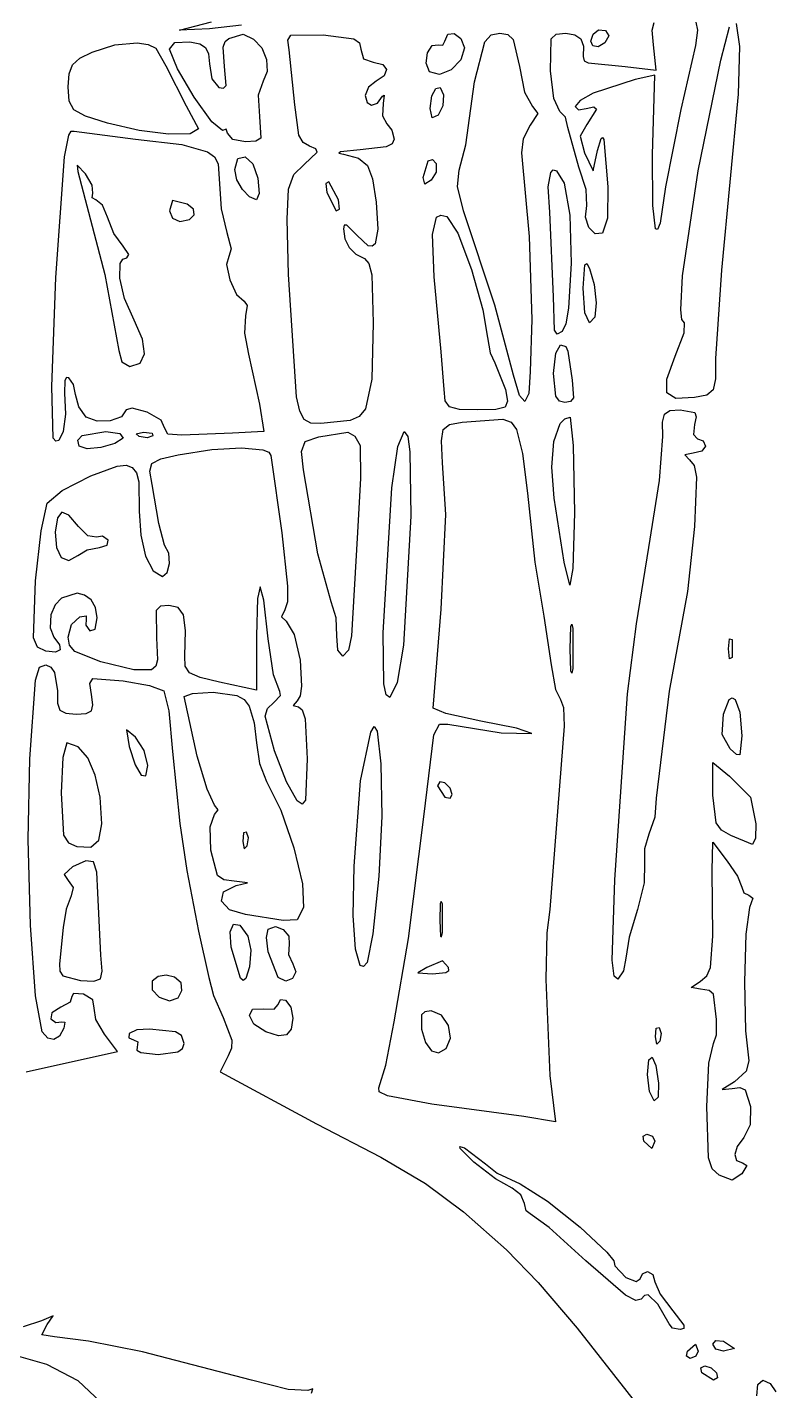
# Model space of a CAD drawing. Extents: x 0 to 282, y 0 to 282.
# Drawn here: x 190.3 to 226.7, y 161.1 to 227.5 of the extents above; entities that cross this region are included whole.
import ezdxf

# ---------------------------------------------------------------- set-up
doc = ezdxf.new("R2010")
doc.units = 0

msp = doc.modelspace()

# ---------------------------------------------------------------- linework, layer by layer
at = {"layer": 'Layer 1'}
for p, q in [((197.686848, 227.33866), (199.247892, 227.753174)), ((199.142059, 227.400396), (197.686848, 227.33866)), ((200.707507, 227.585604), (199.142059, 227.400396)), ((210.751147, 227.147943), (211.070301, 227.171094)), ((211.070301, 227.171094), (211.396069, 226.929662)), ((212.867253, 227.107153), (213.28838, 227.188733)), ((213.28838, 227.188733), (213.680294, 227.12865)), ((216.040556, 227.145193), (216.498616, 227.18874)), ((216.498616, 227.18874), (216.948408, 227.121492)), ((217.839191, 227.153456), (218.099364, 227.360713)), ((218.099364, 227.360713), (218.438914, 227.329845)), ((218.438914, 227.329845), (218.593254, 227.069671)), ((220.70936, 227.343627), (220.806925, 227.722312)), ((220.767237, 226.624292), (220.70936, 227.343627)), ((222.912016, 227.343627), (222.813345, 226.589012)), ((222.835397, 227.731132), (222.912016, 227.343627)), ((224.048063, 225.883447), (224.47305, 227.499611)), ((224.802126, 227.673796), (224.965837, 226.538291)), ((193.426957, 226.271505), (194.533798, 226.619873)), ((194.533798, 226.619873), (195.614177, 226.730116)), ((195.614177, 226.730116), (196.152163, 226.643024)), ((196.152163, 226.643024), (196.531399, 226.456713)), ((197.20171, 226.412626), (197.457474, 226.734536)), ((197.457474, 226.734536), (198.189488, 226.765404)), ((198.189488, 226.765404), (198.665738, 226.679415)), ((198.665738, 226.679415), (198.95678, 226.500822)), ((198.95678, 226.500822), (199.102301, 226.189937)), ((199.803447, 226.518464), (199.902666, 226.796276)), ((199.882822, 225.565964), (199.803447, 226.518464)), ((199.902666, 226.796276), (200.094489, 226.941794)), ((200.094489, 226.941794), (200.786816, 227.149051)), ((200.786816, 227.149051), (201.293939, 226.906517)), ((201.293939, 226.906517), (201.293936, 226.906511)), ((201.293936, 226.906511), (201.693016, 226.477666)), ((202.954191, 226.850299), (203.110736, 227.091732)), ((203.022541, 226.377357), (202.954191, 226.850299)), ((203.110736, 227.091732), (204.680601, 227.118191)), ((204.680601, 227.118191), (206.179909, 226.924163)), ((206.179909, 226.924163), (206.456619, 226.721315)), ((206.456619, 226.721315), (206.515051, 226.412635)), ((209.760612, 226.236231), (209.985508, 226.598931)), ((209.985508, 226.598931), (210.28978, 226.624288)), ((210.28978, 226.624288), (210.514675, 226.606649)), ((210.514675, 226.606649), (210.60728, 226.800677)), ((210.60728, 226.800677), (210.751147, 227.147943)), ((211.396069, 226.929662), (211.559781, 226.483177)), ((212.05366, 224.825123), (212.565188, 226.774219)), ((212.565188, 226.774219), (212.867253, 227.107153)), ((213.680294, 227.12865), (213.93661, 226.893281)), ((213.93661, 226.893281), (214.240881, 225.565953)), ((215.757782, 225.35429), (215.79747, 226.919744)), ((215.79747, 226.919744), (216.040556, 227.145193)), ((216.948408, 227.121492), (217.23945, 226.915337)), ((217.23945, 226.915337), (217.371742, 226.563661)), ((217.371742, 226.563661), (217.345283, 226.05985)), ((217.714065, 226.799576), (217.839191, 227.153456)), ((217.817142, 226.571372), (217.714065, 226.799576)), ((218.072355, 226.528377), (217.817142, 226.571372)), ((218.403636, 226.730122), (218.072355, 226.528377)), ((218.593254, 227.069671), (218.403636, 226.730122)), ((218.403636, 226.730122), (218.403636, 226.730122)), ((220.908348, 225.389572), (220.767237, 226.624292)), ((222.813346, 226.589007), (222.10779, 223.484557)), ((222.813345, 226.589012), (222.813346, 226.589007)), ((224.965837, 226.538291), (224.89473, 224.225387)), ((192.474454, 225.649739), (192.828335, 225.972197)), ((192.828335, 225.972197), (193.426957, 226.271505)), ((196.531399, 226.456713), (197.025287, 225.601226)), ((197.579293, 225.462885), (197.20171, 226.412626)), ((199.102301, 226.189937), (199.141989, 225.707074)), ((201.693016, 226.477666), (201.920116, 225.909915)), ((201.920116, 225.909915), (201.94878, 225.328935)), ((203.304763, 223.696247), (203.022541, 226.377357)), ((206.515051, 226.412635), (206.515046, 226.412622)), ((206.515046, 226.412622), (206.642928, 225.949601)), ((206.642928, 225.949601), (207.114769, 225.777622)), ((209.694466, 225.741239), (209.760612, 226.236231)), ((211.39441, 225.889518), (210.924774, 225.411613)), ((211.559776, 226.483178), (211.39441, 225.889518)), ((211.559781, 226.483177), (211.559776, 226.483178)), ((217.345283, 226.05985), (217.40261, 225.848183)), ((217.40261, 225.848183), (217.592228, 225.74235)), ((222.954453, 220.485947), (224.048063, 225.883447)), ((192.262787, 224.578175), (192.305781, 225.21483)), ((192.305781, 225.21483), (192.474454, 225.649739)), ((197.025286, 225.601233), (198.013064, 223.660953)), ((197.025287, 225.601226), (197.025286, 225.601233)), ((198.396746, 224.079886), (197.579293, 225.462885)), ((199.141989, 225.707074), (199.265461, 224.966242)), ((199.953377, 224.644329), (199.882822, 225.565964)), ((201.94878, 225.328935), (201.752547, 224.860401)), ((207.114769, 225.777622), (207.583302, 225.673994)), ((207.583302, 225.673994), (207.767408, 225.424845)), ((207.767408, 225.424845), (207.660472, 225.122778)), ((209.866446, 225.319008), (209.694466, 225.741239)), ((210.349306, 225.178448), (209.866446, 225.319008)), ((210.924774, 225.411613), (210.349306, 225.178448)), ((214.240881, 225.565953), (214.240886, 225.565955)), ((214.240886, 225.565955), (214.49224, 224.318003)), ((215.920942, 224.009321), (215.757782, 225.35429)), ((217.592228, 225.74235), (219.391398, 225.565961)), ((219.391398, 225.565961), (220.908348, 225.389572)), ((192.302473, 223.885848), (192.262787, 224.578175)), ((199.265461, 224.966242), (199.6006, 224.542904)), ((199.6006, 224.542904), (199.833213, 224.50928)), ((199.833213, 224.50928), (199.953377, 224.644329)), ((201.752547, 224.860401), (201.518831, 224.168075)), ((206.885463, 224.560538), (206.726713, 224.154843)), ((207.25588, 224.860399), (206.885463, 224.560538)), ((207.660472, 225.122778), (207.25588, 224.860399)), ((210.166213, 224.503211), (210.37788, 224.546757)), ((210.37788, 224.546757), (210.53663, 224.19012)), ((211.630326, 221.755953), (212.05366, 224.825123)), ((219.885288, 224.93095), (217.839175, 224.265082)), ((220.837789, 225.142617), (219.885288, 224.93095)), ((220.731956, 221.262057), (220.837789, 225.142617)), ((192.527368, 223.458105), (192.302473, 223.885848)), ((199.260501, 222.875479), (198.396746, 224.079886)), ((201.518831, 224.168075), (201.576158, 223.131791)), ((206.726713, 224.154843), (206.819317, 223.811987)), ((207.322025, 223.787734), (207.57338, 224.119566)), ((207.57338, 224.119566), (207.657164, 224.181302)), ((207.657164, 224.181302), (207.608657, 223.766788)), ((209.90163, 223.519842), (209.981005, 224.13555)), ((209.981005, 224.13555), (210.166213, 224.503211)), ((210.53663, 224.19012), (210.518991, 223.656543)), ((214.49224, 224.318003), (214.875886, 223.625675)), ((216.216393, 223.37873), (215.920942, 224.009321)), ((217.196456, 223.913957), (216.957228, 223.62567)), ((217.839175, 224.265082), (217.196456, 223.913957)), ((224.894736, 224.225397), (224.083347, 215.652887)), ((224.89473, 224.225387), (224.894736, 224.225397)), ((193.096222, 223.149424), (192.527368, 223.458105)), ((198.013064, 223.660953), (198.612787, 222.532063)), ((203.498792, 222.227812), (203.304763, 223.696247)), ((206.819317, 223.811987), (207.044213, 223.687413)), ((207.044213, 223.687413), (207.322025, 223.787734)), ((207.608657, 223.766788), (207.577789, 223.167065)), ((209.989824, 223.07005), (209.90163, 223.519842)), ((210.289686, 223.202342), (209.989824, 223.07005)), ((210.518991, 223.656543), (210.289685, 223.202342)), ((210.289685, 223.202342), (210.289686, 223.202342)), ((215.140469, 223.286126), (214.770053, 222.708452)), ((214.875886, 223.625675), (215.140469, 223.286126)), ((216.489797, 223.096507), (216.216393, 223.37873)), ((216.957228, 223.62567), (217.115978, 223.46692)), ((217.115978, 223.46692), (217.486395, 223.519837)), ((217.486395, 223.519837), (217.863977, 223.61189)), ((217.993513, 223.488969), (217.521672, 222.743725)), ((217.863977, 223.61189), (217.993513, 223.488969)), ((222.10779, 223.484557), (221.366956, 219.709837)), ((194.167787, 222.814285), (193.096222, 223.149424)), ((195.710637, 222.452688), (194.167787, 222.814285)), ((198.612787, 222.532063), (198.201028, 222.298348)), ((199.77699, 222.461516), (199.260501, 222.875479)), ((199.953379, 222.523253), (199.77699, 222.461516)), ((200.023935, 222.320405), (199.953379, 222.523253)), ((201.576158, 223.131791), (201.637894, 222.077868)), ((207.577789, 223.167065), (207.785046, 222.77901)), ((207.785046, 222.77901), (208.027581, 222.474739)), ((214.770053, 222.708452), (214.426094, 222.051402)), ((216.604449, 222.602618), (216.489797, 223.096507)), ((217.133616, 220.662338), (216.604449, 222.602618)), ((217.521672, 222.743725), (217.204172, 222.174871)), ((192.077063, 221.178283), (192.287628, 222.230554)), ((192.287628, 222.230554), (192.408206, 222.416659)), ((192.408206, 222.416659), (192.544494, 222.426239)), ((192.544494, 222.426239), (195.543104, 222.038183)), ((195.543104, 222.038183), (195.543126, 222.038174)), ((195.543126, 222.038174), (197.789879, 221.775795)), ((197.144348, 222.276299), (195.710637, 222.452688)), ((198.201028, 222.298348), (197.144348, 222.276299)), ((200.279699, 222.016134), (200.023935, 222.320405)), ((200.90588, 221.897071), (200.279699, 222.016134)), ((201.397564, 221.926285), (200.90588, 221.897071)), ((201.637894, 222.077868), (201.397564, 221.926285)), ((203.701639, 221.865664), (203.498792, 222.227812)), ((204.010319, 221.685417), (203.701639, 221.865664)), ((208.027581, 222.474739), (208.137824, 222.038176)), ((208.137824, 222.038176), (208.047425, 221.811626)), ((214.426094, 222.051402), (214.346719, 221.367892)), ((217.204172, 222.174871), (217.415839, 221.367895)), ((218.05084, 221.473728), (218.227229, 222.056364)), ((218.227229, 222.056364), (218.293926, 222.115551)), ((218.293926, 222.115551), (218.350702, 222.007306)), ((218.350702, 222.007306), (218.544729, 219.709838)), ((197.789879, 221.775795), (199.044446, 221.420813)), ((199.044446, 221.420813), (199.382341, 221.16312)), ((203.763374, 220.803472), (204.389555, 221.403194)), ((204.319, 221.557535), (204.010319, 221.685417)), ((204.389555, 221.403194), (204.319, 221.557535)), ((205.518444, 221.416404), (205.447888, 221.355219)), ((205.447888, 221.355219), (205.668375, 221.297342)), ((206.479764, 221.509009), (205.518444, 221.416404)), ((205.668375, 221.297342), (206.407554, 221.107172)), ((207.758588, 221.65453), (206.479764, 221.509009)), ((208.047425, 221.811626), (207.758588, 221.65453)), ((211.312826, 220.521233), (211.630326, 221.755953)), ((214.346719, 221.367892), (214.712726, 217.284487)), ((217.415839, 221.367895), (217.839173, 220.48595)), ((217.839173, 220.48595), (218.05084, 221.473728)), ((220.746838, 218.801983), (220.731956, 221.262057)), ((191.662549, 215.300119), (192.077063, 221.178283)), ((193.111051, 220.345161), (192.705356, 220.768495)), ((192.705356, 220.768495), (192.722995, 220.450994)), ((199.382341, 221.16312), (199.571407, 220.827706)), ((199.571407, 220.827706), (199.635346, 219.850954)), ((200.37664, 220.556508), (200.528224, 221.095595)), ((200.482473, 220.057105), (200.37664, 220.556508)), ((200.528224, 221.095595), (200.874939, 221.165048)), ((200.874939, 221.165048), (201.254727, 220.824398)), ((201.254727, 220.824398), (201.50553, 220.133174)), ((203.250193, 220.317848), (203.763374, 220.803472)), ((206.407554, 221.107172), (206.845769, 220.754946)), ((206.845769, 220.754946), (207.092163, 220.091835)), ((209.54886, 220.168446), (209.795805, 220.979835)), ((209.795805, 220.979835), (210.016291, 221.041571)), ((210.016291, 221.041571), (210.183861, 220.838724)), ((210.183861, 220.838724), (210.179451, 220.4198)), ((211.233451, 219.718661), (211.312826, 220.521233)), ((215.770866, 220.410973), (215.891514, 220.534238)), ((215.891514, 220.534238), (216.044821, 220.494205)), ((217.486394, 219.581959), (217.133616, 220.662338)), ((192.722995, 220.450994), (192.723, 220.451)), ((192.723, 220.451), (194.045915, 215.445961)), ((193.432961, 219.789535), (193.111051, 220.345161)), ((200.747055, 219.577547), (200.482473, 220.057105)), ((201.50553, 220.133174), (201.505526, 220.133168)), ((201.505526, 220.133168), (201.562852, 219.392336)), ((202.991672, 219.590793), (203.250193, 220.317848)), ((204.963833, 219.957167), (204.805083, 219.877792)), ((204.805083, 219.877792), (204.858, 219.428)), ((205.422444, 219.075222), (204.963833, 219.957167)), ((207.092163, 220.091835), (207.255875, 218.969012)), ((209.637054, 219.846536), (209.54886, 220.168446)), ((209.936916, 220.027335), (209.637054, 219.846536)), ((210.179451, 220.4198), (209.936916, 220.027335)), ((209.936916, 220.027335), (209.936916, 220.027335)), ((215.649048, 219.712583), (215.770866, 220.410973)), ((216.044821, 220.494205), (216.427916, 219.886213)), ((216.427916, 219.886223), (216.694153, 218.324627)), ((216.427916, 219.886213), (216.427916, 219.886223)), ((222.182751, 215.379483), (222.954453, 220.485947)), ((193.428551, 219.167764), (193.463829, 219.39266)), ((193.463829, 219.39266), (193.432961, 219.789535)), ((199.635346, 219.850954), (199.71913, 218.62946)), ((201.091012, 219.217051), (200.747055, 219.577547)), ((201.43497, 219.074838), (201.091012, 219.217051)), ((201.562852, 219.392336), (201.43497, 219.074838)), ((202.924975, 218.12952), (202.991672, 219.590793)), ((204.858, 219.428), (205.316611, 218.546055)), ((204.858, 219.428), (204.858, 219.428)), ((211.524493, 218.545673), (211.233451, 219.718661)), ((215.72236, 218.475103), (215.649048, 219.712583)), ((217.521672, 218.792618), (217.486394, 219.581959)), ((218.544729, 219.709838), (218.52709, 218.184071)), ((221.366956, 219.709837), (221.094104, 217.94319)), ((193.60494, 219.07516), (193.428551, 219.167764)), ((193.92685, 218.823806), (193.60494, 219.07516)), ((194.169385, 218.228493), (193.92685, 218.823806)), ((197.335291, 219.048708), (197.203, 218.546)), ((197.203, 218.546), (197.344111, 218.175583)), ((197.203, 218.546), (197.203, 218.546)), ((198.049667, 218.8635), (197.335291, 219.048708)), ((198.371577, 218.627029), (198.049667, 218.8635)), ((198.402445, 218.347562), (198.371577, 218.627029)), ((199.71913, 218.62946), (199.988124, 217.487344)), ((205.316611, 218.546055), (205.475361, 218.62543)), ((205.475361, 218.62543), (205.422444, 219.075222)), ((207.255875, 218.969012), (207.350684, 217.653809)), ((213.04585, 213.946331), (211.524493, 218.545673)), ((217.469306, 218.225966), (217.521672, 218.792618)), ((220.877476, 217.668133), (220.746838, 218.801983)), ((194.478066, 217.443564), (194.169385, 218.228493)), ((197.344111, 218.175583), (197.696889, 218.016833)), ((197.696889, 218.016833), (198.16873, 218.114398)), ((198.16873, 218.114398), (198.402445, 218.347562)), ((202.987262, 215.441242), (202.924975, 218.12952)), ((210.002988, 217.385928), (210.207489, 218.229839)), ((210.207489, 218.229839), (210.421567, 218.322925)), ((210.421567, 218.322925), (210.712954, 218.263463)), ((210.712954, 218.263463), (211.246531, 217.452074)), ((215.898749, 214.347603), (215.72236, 218.475103)), ((216.694153, 218.324627), (216.758645, 215.992433)), ((217.631915, 217.725462), (217.469306, 218.225966)), ((218.52709, 218.184071), (218.297784, 217.452058)), ((221.094104, 217.94319), (220.976902, 217.624381)), ((194.945497, 216.817383), (194.478066, 217.443564)), ((199.988124, 217.487344), (200.19979, 216.693594)), ((205.708613, 217.842326), (205.668374, 217.663732)), ((205.668374, 217.663732), (205.743891, 217.179764)), ((205.831534, 217.84894), (205.708613, 217.842326)), ((206.338652, 217.346232), (205.831534, 217.84894)), ((206.878844, 216.835806), (206.338652, 217.346232)), ((207.350684, 217.653809), (207.220597, 216.940537)), ((210.082915, 215.331547), (210.002988, 217.385928)), ((211.246531, 217.452074), (211.912404, 215.688183)), ((214.712726, 217.284487), (214.840608, 213.254002)), ((217.93343, 217.423395), (217.631915, 217.725462)), ((218.297784, 217.452058), (217.93343, 217.423395)), ((220.976902, 217.624381), (220.877476, 217.668133)), ((195.2189, 216.416098), (194.945497, 216.817383)), ((200.19979, 216.693594), (200.093957, 216.323174)), ((205.743891, 217.179764), (205.955007, 216.755329)), ((205.955007, 216.755329), (206.278572, 216.423497)), ((207.075352, 216.81169), (206.878844, 216.835806)), ((207.220597, 216.940537), (207.075352, 216.81169)), ((194.769108, 215.251929), (194.799976, 215.972369)), ((194.799976, 215.972369), (194.922897, 216.179006)), ((194.922897, 216.179006), (195.121886, 216.252938)), ((195.121886, 216.252938), (195.2189, 216.416098)), ((200.093957, 216.323174), (199.966626, 215.921889)), ((199.966626, 215.921889), (200.133644, 215.176647)), ((206.278572, 216.423497), (206.691434, 216.217342)), ((206.691434, 216.217342), (206.911369, 215.979768)), ((206.911369, 215.979768), (207.048622, 215.428001)), ((216.758645, 215.992433), (216.631314, 213.799146)), ((217.344896, 214.770952), (217.42427, 215.908661)), ((217.42427, 215.908661), (217.523489, 215.9715)), ((217.523489, 215.9715), (217.662396, 215.723453)), ((191.459702, 209.981991), (191.662549, 215.300119)), ((194.045915, 215.445961), (194.73383, 211.73738)), ((195.002823, 214.273522), (194.769108, 215.251929)), ((203.375318, 209.479292), (202.987262, 215.441242)), ((207.048622, 215.428001), (207.114768, 213.077622)), ((210.430732, 211.666513), (210.082915, 215.331547)), ((211.912404, 215.688183), (211.912396, 215.688173)), ((211.912396, 215.688173), (212.459202, 213.712616)), ((217.662396, 215.723453), (217.887291, 214.947341)), ((222.106132, 213.7093), (222.182751, 215.379483)), ((224.083347, 215.652887), (223.801125, 211.348997)), ((200.133644, 215.176647), (200.466027, 214.457863)), ((217.42427, 213.567101), (217.344896, 214.770952)), ((217.887291, 214.947341), (217.979896, 214.065393)), ((195.474664, 213.219048), (195.002823, 214.273522)), ((200.466027, 214.457863), (200.834791, 214.135954)), ((200.834791, 214.135954), (200.975902, 213.928697)), ((200.975902, 213.928697), (200.905346, 213.430398)), ((213.958663, 210.537613), (213.04585, 213.946331)), ((215.951666, 212.720418), (215.898749, 214.347603)), ((217.979896, 214.0654), (217.91375, 213.359844)), ((217.979896, 214.065393), (217.979896, 214.0654)), ((195.878154, 212.285839), (195.474664, 213.219048)), ((200.905346, 213.430398), (200.84361, 212.588142)), ((212.459202, 213.712616), (212.688508, 212.372063)), ((214.840608, 213.254002), (214.770052, 210.714002)), ((216.631314, 213.799146), (216.498816, 213.038814)), ((217.662396, 213.077622), (217.42427, 213.567101)), ((217.91375, 213.359844), (217.662396, 213.077622)), ((222.161047, 213.242558), (222.106132, 213.7093)), ((222.284175, 213.077607), (222.161047, 213.242558)), ((200.84361, 212.588142), (201.046457, 211.560678)), ((207.114768, 213.077622), (207.045315, 210.332015)), ((216.087265, 212.526942), (215.951666, 212.720418)), ((216.322083, 212.654273), (216.087265, 212.526942)), ((216.498816, 213.038814), (216.322083, 212.654273)), ((221.825564, 211.454827), (222.266536, 212.596946)), ((222.266536, 212.596946), (222.284175, 213.077607)), ((195.977373, 211.57422), (195.878154, 212.285839)), ((212.688508, 212.372063), (212.81198, 211.622411)), ((216.008773, 211.604784), (216.251308, 212.019297)), ((216.251308, 212.019297), (216.507072, 211.926693)), ((216.507072, 211.926693), (216.604086, 211.701797)), ((194.73383, 211.73738), (194.879351, 211.177345)), ((195.77232, 211.120569), (195.977373, 211.57422)), ((201.046457, 211.560678), (201.575624, 209.126508)), ((210.571843, 209.832063), (210.430732, 211.666513)), ((212.81198, 211.622411), (213.041286, 211.137343)), ((215.89853, 210.608187), (216.008773, 211.604784)), ((216.604086, 211.701797), (216.815753, 210.290687)), ((216.604086, 211.701797), (216.604086, 211.701797)), ((221.42869, 210.332003), (221.825564, 211.454827)), ((223.801125, 211.348997), (223.800022, 210.356811)), ((194.879351, 211.177345), (195.262997, 210.961268)), ((195.262997, 210.961268), (195.77232, 211.120569)), ((213.041286, 211.137343), (213.570453, 209.832063)), ((214.770052, 210.714002), (214.707765, 209.644645)), ((216.022002, 209.505758), (215.89853, 210.608187)), ((191.521438, 207.468449), (191.459702, 209.981991)), ((192.099113, 210.27744), (192.085883, 209.655669)), ((192.180141, 210.414693), (192.099113, 210.27744)), ((192.29755, 210.396503), (192.180141, 210.414693)), ((192.522446, 210.083413), (192.29755, 210.396503)), ((192.61505, 209.585114), (192.522446, 210.083413)), ((207.045315, 210.332015), (206.744352, 208.892792)), ((214.239232, 209.543219), (213.958663, 210.537613)), ((216.815753, 210.290687), (216.877489, 209.426382)), ((221.428691, 209.668892), (221.42869, 210.332003)), ((223.800022, 210.356811), (223.686471, 209.814415)), ((192.085883, 209.655669), (192.126673, 208.629307)), ((192.7738, 208.998623), (192.61505, 209.585114)), ((203.53793, 208.779247), (203.375318, 209.479292)), ((210.631926, 209.290769), (210.571843, 209.832063)), ((210.840836, 208.994215), (210.631926, 209.290769)), ((213.663057, 209.275886), (213.543995, 208.980986)), ((213.570453, 209.832063), (213.663057, 209.275886)), ((214.509878, 209.249973), (214.239232, 209.543219)), ((214.707765, 209.644645), (214.509878, 209.249973)), ((216.196186, 209.268735), (216.022002, 209.505758)), ((216.462975, 209.197077), (216.196186, 209.268735)), ((216.736377, 209.248891), (216.462975, 209.197077)), ((216.877489, 209.426382), (216.736377, 209.248891)), ((221.865253, 209.396041), (221.428691, 209.668892)), ((222.778065, 209.443997), (221.865253, 209.396041)), ((223.374482, 209.56306), (222.778065, 209.443997)), ((223.686471, 209.814415), (223.374482, 209.56306)), ((192.126673, 208.629307), (192.015328, 207.794768)), ((193.144217, 208.491504), (192.7738, 208.998623)), ((195.084497, 208.844282), (194.855743, 208.506387)), ((195.38436, 208.923658), (195.084497, 208.844282)), ((196.107557, 208.738449), (195.38436, 208.923658)), ((196.782245, 208.350393), (196.107557, 208.738449)), ((201.575624, 209.126508), (201.787291, 207.785948)), ((203.75015, 208.376859), (203.53793, 208.779247)), ((206.744352, 208.892792), (206.438841, 208.525614)), ((211.320945, 208.869641), (210.840836, 208.994215)), ((212.194623, 208.844285), (211.320945, 208.869641)), ((213.094204, 208.864679), (212.194623, 208.844285)), ((213.543995, 208.980986), (213.094204, 208.864679)), ((221.208724, 208.248948), (221.304636, 208.641414)), ((221.304636, 208.641414), (221.572526, 208.808983)), ((221.572526, 208.808983), (222.071928, 208.84426)), ((222.071928, 208.84426), (222.781893, 208.716379)), ((222.781893, 208.716379), (222.850795, 208.501956)), ((193.67063, 208.293618), (193.144217, 208.491504)), ((194.312796, 208.310705), (193.67063, 208.293618)), ((194.855743, 208.506387), (194.312796, 208.310705)), ((196.954224, 207.962337), (196.782245, 208.350393)), ((197.112974, 207.666886), (196.954224, 207.962337)), ((204.074816, 208.199368), (203.75015, 208.376859)), ((204.574768, 208.174012), (204.074816, 208.199368)), ((205.993597, 208.320081), (204.574768, 208.174012)), ((206.438841, 208.525614), (205.993597, 208.320081)), ((210.52727, 207.891809), (210.838156, 208.134344)), ((210.838156, 208.134344), (211.453312, 208.244586)), ((211.453312, 208.244586), (213.437691, 208.398927)), ((213.437691, 208.398927), (213.834567, 208.239626)), ((213.834567, 208.239626), (214.099152, 207.891808)), ((215.924768, 207.30971), (216.231244, 208.171809)), ((216.231244, 208.171809), (216.450628, 208.408556)), ((216.450628, 208.408556), (216.7097, 208.491513)), ((216.7097, 208.491513), (216.86845, 207.115678)), ((221.225261, 207.53898), (221.208724, 208.248948)), ((222.777486, 208.138742), (222.71575, 207.640443)), ((222.850795, 208.501956), (222.777484, 208.138704)), ((222.777484, 208.138704), (222.777486, 208.138742)), ((191.664341, 207.322239), (191.521438, 207.468449)), ((191.798149, 207.343874), (191.664341, 207.322239)), ((192.015328, 207.794768), (191.798149, 207.343874)), ((192.727375, 207.369239), (192.941247, 207.59193)), ((192.791316, 207.080401), (192.727375, 207.369239)), ((192.941247, 207.59193), (194.096596, 207.785957)), ((194.096596, 207.785957), (194.771284, 207.693353)), ((194.943266, 207.468457), (194.53261, 207.199464)), ((194.771284, 207.693353), (194.943263, 207.468457)), ((194.943263, 207.468457), (194.943266, 207.468457)), ((195.573857, 207.684533), (195.931045, 207.75068)), ((195.719378, 207.539013), (195.573857, 207.684533)), ((196.107433, 207.477277), (195.719378, 207.539013)), ((195.931045, 207.75068), (196.358788, 207.715402)), ((196.389656, 207.57429), (196.107433, 207.477277)), ((196.358788, 207.715402), (196.389656, 207.574291)), ((196.389656, 207.574291), (196.389656, 207.57429)), ((197.800891, 207.609559), (197.112974, 207.666886)), ((200.270341, 207.715392), (197.800891, 207.609559)), ((201.787291, 207.785948), (200.270341, 207.715392)), ((203.627163, 206.822989), (203.798041, 207.296484)), ((203.798041, 207.296484), (204.471628, 207.53847)), ((204.471628, 207.53847), (205.879435, 207.750689)), ((205.879435, 207.750689), (206.232213, 207.565481)), ((206.232213, 207.565481), (206.479158, 207.115689)), ((208.317462, 207.062213), (208.631106, 207.785959)), ((208.631106, 207.785959), (208.804738, 207.542873)), ((208.804738, 207.542873), (208.908918, 206.793772)), ((210.44128, 207.331773), (210.52727, 207.891809)), ((210.500811, 206.269026), (210.44128, 207.331773)), ((214.099152, 207.891808), (214.099146, 207.891797)), ((214.099146, 207.891797), (214.390188, 206.723221)), ((215.81673, 206.050734), (215.924768, 207.30971)), ((221.062101, 205.395857), (221.225261, 207.53898)), ((222.71575, 207.640443), (222.918597, 207.433186)), ((222.918597, 207.433186), (223.192, 207.336173)), ((223.192, 207.336173), (223.306653, 207.080408)), ((193.182129, 206.952519), (192.791316, 207.080401)), ((193.854062, 207.009846), (193.182129, 206.952519)), ((194.53261, 207.199464), (193.854062, 207.009846)), ((196.766208, 206.450932), (197.62445, 206.657086)), ((197.62445, 206.657086), (199.25274, 206.914504)), ((199.25274, 206.914504), (200.702438, 206.996635)), ((200.702438, 206.996635), (201.742032, 206.900172)), ((201.742032, 206.900172), (202.035692, 206.783935)), ((202.035692, 206.783935), (202.14001, 206.621809)), ((202.14001, 206.621809), (202.140006, 206.621796)), ((202.140006, 206.621796), (202.669173, 202.847076)), ((203.727485, 205.916239), (203.627163, 206.822989)), ((206.479158, 207.115689), (206.479156, 207.115679)), ((206.479156, 207.115679), (206.501204, 205.50613)), ((208.02697, 205.038699), (208.317462, 207.062213)), ((208.908918, 206.793772), (208.948606, 203.658459)), ((214.390188, 206.723221), (214.628313, 204.787347)), ((216.86845, 207.115678), (216.921367, 203.834843)), ((222.70693, 206.72763), (222.301235, 206.661485)), ((222.301235, 206.661485), (222.530541, 206.41013)), ((223.125854, 206.837874), (222.70693, 206.72763)), ((223.306653, 207.080408), (223.125854, 206.837874)), ((193.355839, 205.634026), (194.647891, 206.108072)), ((194.647891, 206.108072), (195.077288, 206.147484)), ((195.077288, 206.147484), (195.384315, 206.039722)), ((195.384315, 206.039722), (195.585508, 205.773209)), ((196.240348, 205.853413), (196.341221, 206.224933)), ((196.341221, 206.224933), (196.766208, 206.450932)), ((204.424224, 201.832835), (203.727485, 205.916239)), ((210.650742, 203.751069), (210.500811, 206.269026)), ((215.933588, 204.540403), (215.81673, 206.050734)), ((222.530541, 206.41013), (222.757642, 206.136176)), ((222.757642, 206.136176), (222.86568, 205.567872)), ((191.966773, 204.924058), (193.355839, 205.634026)), ((195.585508, 205.773209), (195.697404, 205.336371)), ((195.697404, 205.336371), (195.719449, 203.905416)), ((196.35445, 205.210696), (196.240348, 205.853413)), ((206.501204, 205.50613), (206.338045, 202.600119)), ((220.554983, 202.14148), (221.062101, 205.395857)), ((222.86568, 205.567872), (222.777486, 203.16457)), ((191.239169, 204.293466), (191.966773, 204.924058)), ((196.67195, 203.305696), (196.35445, 205.210696)), ((207.608046, 197.978729), (208.02697, 205.038699)), ((214.628313, 204.787347), (214.99432, 201.418319)), ((190.943717, 202.948503), (191.239169, 204.293466)), ((216.420311, 201.42383), (215.933588, 204.540403)), ((191.74585, 203.576981), (191.628994, 202.883)), ((191.955313, 203.85755), (191.74585, 203.576981)), ((192.283838, 203.7214), (191.955313, 203.85755)), ((192.757884, 203.165222), (192.283838, 203.7214)), ((195.719449, 203.905416), (195.791658, 202.739596)), ((196.954172, 202.247366), (196.67195, 203.305696)), ((208.948606, 203.658459), (208.595827, 197.383421)), ((208.948606, 203.658459), (208.948606, 203.658459)), ((210.430256, 199.142906), (210.650742, 203.751069)), ((216.921366, 203.834847), (216.851361, 201.117353)), ((216.921367, 203.834843), (216.921366, 203.834847)), ((190.674724, 200.518746), (190.943717, 202.948503)), ((191.628994, 202.883), (191.629, 202.883)), ((191.629, 202.883), (191.685775, 202.131141)), ((193.225315, 202.702201), (192.757884, 203.165222)), ((193.639829, 202.636055), (193.225315, 202.702201)), ((193.935281, 202.697791), (193.639829, 202.636055)), ((194.204274, 202.494944), (193.935281, 202.697791)), ((195.791658, 202.739596), (196.032539, 201.722604)), ((202.669173, 202.847076), (202.951395, 200.24975)), ((206.338045, 202.600119), (206.055823, 197.837619)), ((222.777486, 203.16457), (222.424708, 199.98957)), ((191.685775, 202.131141), (191.924451, 201.657096)), ((192.72261, 201.75411), (193.185631, 202.027513)), ((193.185631, 202.027513), (193.78094, 202.142166)), ((193.78094, 202.142166), (194.164586, 202.252409)), ((194.164586, 202.252409), (194.204274, 202.494944)), ((197.155917, 201.861514), (196.954172, 202.247366)), ((219.938722, 198.415821), (220.554983, 202.14148)), ((191.924451, 201.657096), (192.288804, 201.513781)), ((192.288804, 201.513781), (192.72261, 201.75411)), ((196.032539, 201.722604), (196.399098, 201.003268)), ((197.083157, 200.91783), (197.192298, 201.356599)), ((197.192298, 201.356599), (197.155917, 201.861514)), ((205.068045, 199.495679), (204.424224, 201.832835)), ((214.99432, 201.418319), (215.439702, 198.790117)), ((216.705289, 200.298247), (216.420311, 201.42383)), ((196.399098, 201.003268), (196.848339, 200.730416)), ((196.848339, 200.730416), (197.083157, 200.91783)), ((216.851361, 201.117353), (216.705289, 200.298247)), ((190.564481, 197.736207), (190.674724, 200.518746)), ((201.61084, 200.227698), (201.482958, 199.651127)), ((201.791639, 199.573956), (201.61084, 200.227698)), ((202.951395, 200.24975), (202.937063, 199.498442)), ((222.424708, 199.98957), (221.533943, 195.14769)), ((191.623988, 199.342241), (191.415558, 198.860684)), ((191.932049, 199.677036), (191.623988, 199.342241)), ((192.689971, 199.914611), (191.932049, 199.677036)), ((193.061283, 199.821525), (192.689971, 199.914611)), ((193.375131, 199.589945), (193.061283, 199.821525)), ((193.592241, 199.221939), (193.375131, 199.589945)), ((196.754632, 199.274645), (196.548477, 199.067939)), ((197.165839, 199.319293), (196.754632, 199.274645)), ((197.614529, 199.221176), (197.165839, 199.319293)), ((201.482958, 199.651127), (201.434451, 197.837627)), ((201.998896, 197.696516), (201.791639, 199.573956)), ((202.937063, 199.498442), (202.810284, 199.107626)), ((205.314989, 198.719565), (205.068045, 199.495679)), ((191.415558, 198.860684), (191.38028, 198.221274)), ((192.425386, 198.380025), (192.826671, 198.754851)), ((192.826671, 198.754851), (193.130942, 198.807768)), ((193.144171, 198.649018), (193.113303, 198.353567)), ((193.130942, 198.807768), (193.144171, 198.649018)), ((193.576324, 198.163948), (193.673338, 198.719573)), ((193.673338, 198.719573), (193.592241, 199.221939)), ((196.548477, 199.067939), (196.566116, 197.731793)), ((197.871395, 198.85186), (197.614529, 199.221176)), ((197.969512, 198.098898), (197.871395, 198.85186)), ((202.810284, 199.107626), (202.647124, 198.759258)), ((202.647124, 198.759258), (202.880839, 198.543181)), ((205.350267, 197.837619), (205.314989, 198.719565)), ((210.0422, 194.309846), (210.430256, 199.142906)), ((215.439702, 198.790117), (215.79248, 196.426507)), ((191.38028, 198.221274), (191.556669, 197.767074)), ((192.262226, 197.767073), (192.425386, 198.380025)), ((193.113303, 198.353567), (193.32056, 198.084573)), ((193.32056, 198.084573), (193.576324, 198.163948)), ((197.941951, 196.849843), (197.969512, 198.098898)), ((202.880839, 198.543181), (203.27606, 197.907078)), ((207.634504, 195.496058), (207.608046, 197.978729)), ((216.709565, 197.202626), (216.753662, 198.291829)), ((216.753662, 198.291829), (216.798861, 198.408136)), ((216.798861, 198.408136), (216.850676, 198.190404)), ((216.850676, 198.190404), (216.850676, 196.250124)), ((219.514285, 195.010964), (219.938722, 198.415821)), ((190.75906, 197.289171), (190.564481, 197.736207)), ((191.168613, 197.096796), (190.75906, 197.289171)), ((191.556669, 197.767074), (191.843301, 197.399414)), ((191.843301, 197.399414), (191.86535, 197.154123)), ((192.331679, 197.376259), (192.262226, 197.767073)), ((192.579726, 197.074743), (192.331679, 197.376259)), ((196.566116, 197.731793), (196.61793, 196.671804)), ((201.434451, 197.837627), (201.434451, 195.191787)), ((202.267889, 195.932625), (201.998896, 197.696516)), ((203.27606, 197.907078), (203.555526, 196.655818)), ((205.398773, 197.132064), (205.350267, 197.837619)), ((206.055823, 197.837619), (205.910302, 197.132064)), ((208.595827, 197.383421), (208.29376, 195.567165)), ((224.435387, 197.202631), (224.483894, 197.69652)), ((224.483894, 197.69652), (224.611776, 197.661242)), ((224.611776, 197.661242), (224.611776, 196.779297)), ((191.636044, 197.047738), (191.168613, 197.096796)), ((191.86535, 197.154123), (191.636044, 197.047738)), ((193.849726, 196.567623), (192.579726, 197.074743)), ((196.61793, 196.671804), (196.525188, 196.361952)), ((197.953524, 196.35375), (197.941951, 196.849843)), ((203.555526, 196.655818), (203.62994, 195.3781)), ((205.632489, 196.849841), (205.398773, 197.132064)), ((205.910302, 197.132064), (205.632489, 196.849841)), ((216.753662, 196.117834), (216.709565, 197.202626)), ((224.483894, 196.713151), (224.435387, 197.202631)), ((224.611776, 196.779297), (224.483894, 196.713151)), ((224.611776, 196.779297), (224.611776, 196.779297)), ((190.661591, 195.668093), (190.863887, 196.305297)), ((190.863887, 196.305297), (191.16871, 196.426562)), ((191.16871, 196.426562), (191.420615, 196.307499)), ((191.420615, 196.307499), (191.596453, 196.056145)), ((191.596453, 196.056145), (191.733155, 195.156562)), ((195.464787, 196.179018), (193.849726, 196.567623)), ((196.319172, 196.183978), (195.464787, 196.179018)), ((196.525188, 196.361952), (196.319172, 196.183978)), ((198.166844, 196.029635), (197.953524, 196.35375)), ((198.691049, 195.798125), (198.166844, 196.029635)), ((215.79248, 196.426507), (216.008556, 195.222655)), ((216.798861, 196.012), (216.753662, 196.117834)), ((216.850676, 196.250125), (216.798861, 196.012)), ((216.850676, 196.250124), (216.850676, 196.250125)), ((190.392598, 191.840452), (190.661591, 195.668093)), ((193.316267, 195.50654), (193.452968, 195.751831)), ((193.391233, 194.980129), (193.316267, 195.50654)), ((193.452968, 195.751831), (194.943453, 195.650407)), ((194.943453, 195.650407), (196.222275, 195.416692)), ((196.222275, 195.416692), (196.919013, 195.156518)), ((199.635281, 195.579843), (198.691049, 195.798125)), ((201.434451, 195.191787), (199.635281, 195.579843)), ((202.563341, 195.121236), (202.267889, 195.932625)), ((203.62994, 195.3781), (203.562347, 194.913287)), ((207.746952, 194.957521), (207.634504, 195.496058)), ((208.29376, 195.567165), (207.925546, 194.839009)), ((191.733155, 195.156562), (191.733176, 195.156518)), ((191.733176, 195.156518), (191.742546, 194.56341)), ((193.463993, 194.474113), (193.391233, 194.980129)), ((196.919013, 195.156518), (197.157138, 194.177558)), ((197.90677, 194.874299), (198.321283, 195.03305)), ((198.541771, 191.977109), (197.90677, 194.874299)), ((198.321283, 195.03305), (199.31788, 195.085966)), ((199.31788, 195.085966), (200.47764, 194.936036)), ((200.47764, 194.936036), (200.830968, 194.728779)), ((200.830968, 194.728779), (201.08177, 194.415688)), ((202.281119, 194.592069), (202.607438, 194.922799)), ((202.607438, 194.922799), (202.563341, 195.121236)), ((203.410006, 194.662621), (203.220388, 194.442135)), ((203.562347, 194.913287), (203.410006, 194.662621)), ((207.925546, 194.839009), (207.746952, 194.957521)), ((216.008556, 195.222655), (216.251091, 194.733177)), ((216.251091, 194.733177), (216.392202, 194.345121)), ((218.896923, 185.94898), (219.514285, 195.010964)), ((221.533943, 195.14769), (220.907758, 189.93537)), ((224.188731, 194.027629), (224.46048, 194.73043)), ((224.46048, 194.73043), (224.60731, 194.812079)), ((224.60731, 194.812079), (224.748766, 194.728776)), ((224.748766, 194.728776), (224.97752, 194.111967)), ((191.742546, 194.56341), (191.861058, 194.221657)), ((191.861058, 194.221657), (192.144934, 194.065111)), ((192.144934, 194.065111), (192.650399, 194.027628)), ((192.650399, 194.027628), (193.133263, 194.057394)), ((193.133263, 194.057394), (193.391232, 194.186378)), ((193.391232, 194.186378), (193.463993, 194.474113)), ((197.157138, 194.177558), (197.342347, 192.193178)), ((201.08177, 194.415688), (201.081776, 194.415689)), ((201.081776, 194.415689), (201.32431, 193.595478)), ((201.862195, 193.926204), (201.96417, 194.297171)), ((201.96417, 194.297171), (202.281119, 194.592069)), ((203.220388, 194.442135), (203.480562, 194.380399)), ((203.480562, 194.380399), (203.66577, 194.236532)), ((203.66577, 194.236532), (203.798062, 193.785087)), ((210.663968, 194.045263), (210.0422, 194.309846)), ((212.37053, 193.674846), (210.663968, 194.045263)), ((216.392202, 194.345121), (216.42748, 193.427897)), ((224.122584, 193.022216), (224.188731, 194.027629)), ((224.97752, 194.111967), (225.070676, 192.969299)), ((201.32431, 193.595478), (201.434554, 192.616519)), ((202.316397, 192.228459), (201.862195, 193.926204)), ((203.798062, 193.785087), (203.903896, 191.840399)), ((207.00852, 193.145685), (207.169888, 193.415574)), ((207.169888, 193.415574), (207.307278, 193.194744)), ((210.073069, 193.008976), (210.342615, 193.527671)), ((210.342615, 193.527671), (210.74776, 193.533734)), ((210.74776, 193.533734), (213.349496, 193.105991)), ((214.107965, 193.335297), (212.37053, 193.674846)), ((214.83998, 193.075123), (214.107965, 193.335297)), ((216.42748, 193.427897), (215.721924, 184.502617)), ((195.5445, 192.898607), (195.094708, 193.251385)), ((195.094708, 193.251385), (195.227, 192.439996)), ((195.963424, 192.25038), (195.5445, 192.898607)), ((206.496992, 190.768848), (207.00852, 193.145685)), ((207.307278, 193.194744), (207.493589, 191.606692)), ((209.58359, 189.018174), (210.073069, 193.008976)), ((213.349496, 193.105991), (214.83998, 193.075123)), ((224.506231, 192.334299), (224.122584, 193.022216)), ((225.070676, 192.969299), (224.986891, 192.043257)), ((225.070676, 192.969299), (225.070676, 192.969299)), ((192.193222, 192.61717), (191.999194, 191.902795)), ((192.744438, 192.427), (192.193222, 192.61717)), ((193.216279, 191.889562), (192.744438, 192.427)), ((195.227, 192.44), (195.519144, 191.552543)), ((195.227, 192.439996), (195.227, 192.44)), ((196.144223, 191.522777), (195.963424, 192.25038)), ((197.342347, 192.193178), (197.695125, 188.700678)), ((199.037866, 190.364804), (198.541771, 191.977109)), ((201.434554, 192.616519), (201.575665, 191.615512)), ((202.889659, 190.72033), (202.316397, 192.228459)), ((224.817668, 192.056486), (224.506231, 192.334299)), ((224.986891, 192.043257), (224.817668, 192.056486)), ((190.317633, 187.921878), (190.392598, 191.840452)), ((191.999194, 191.902795), (191.911, 190.183)), ((193.582287, 191.054469), (193.216279, 191.889562)), ((195.519144, 191.552543), (195.817903, 191.055346)), ((196.050516, 191.02117), (196.144223, 191.522777)), ((201.575665, 191.615512), (201.928443, 190.746799)), ((203.903896, 191.840399), (203.815701, 189.838384)), ((207.493589, 191.606692), (207.534379, 189.033066)), ((223.659734, 190.076524), (223.659734, 191.664024)), ((223.659734, 191.664024), (224.471123, 190.993746)), ((193.816002, 189.97133), (193.582287, 191.054469)), ((195.817903, 191.055346), (196.050516, 191.02117)), ((201.928443, 190.746799), (202.616359, 189.346159)), ((203.410007, 189.794289), (202.889659, 190.72033)), ((206.197131, 186.619295), (206.496992, 190.768848)), ((210.366243, 190.724618), (210.256, 190.535)), ((210.608778, 190.676111), (210.366243, 190.724618)), ((210.864542, 190.420347), (210.608778, 190.676111)), ((224.471123, 190.993746), (225.494183, 189.970686)), ((191.911, 190.183), (192.034472, 188.123659)), ((191.911, 190.183), (191.911, 190.183)), ((193.89758, 188.67873), (193.816002, 189.97133)), ((199.38844, 189.582629), (199.037866, 190.364804)), ((210.256, 190.535), (210.608778, 189.970555)), ((210.256, 190.535), (210.256, 190.535)), ((210.608778, 189.970555), (210.864542, 189.922048)), ((210.961556, 190.111666), (210.864542, 190.420347)), ((210.864542, 189.922048), (210.961556, 190.111666)), ((223.822893, 188.718326), (223.659734, 190.076524)), ((225.494176, 189.97069), (225.758759, 188.678639)), ((225.494183, 189.970686), (225.494176, 189.97069)), ((199.573648, 189.353324), (199.38844, 189.582629)), ((199.38844, 189.124018), (199.573648, 189.353324)), ((202.616359, 189.346159), (203.251359, 187.505651)), ((203.665771, 189.62782), (203.410007, 189.794289)), ((203.815701, 189.838384), (203.665771, 189.62782)), ((220.907758, 189.93537), (220.837202, 189.000507)), ((193.754263, 187.885531), (193.89758, 188.67873)), ((197.695125, 188.700678), (198.047903, 186.407618)), ((199.181183, 188.537527), (199.38844, 189.124018)), ((207.534379, 189.033066), (207.396576, 186.125405)), ((208.842756, 183.091504), (209.58359, 189.018174)), ((220.837202, 189.000507), (220.55498, 188.17148)), ((224.091335, 188.369958), (223.822893, 188.718326)), ((225.758759, 188.678639), (225.742222, 187.981351)), ((192.034472, 188.123659), (192.268188, 187.747177)), ((199.212051, 187.395408), (199.181183, 188.537527)), ((200.801278, 188.246743), (200.766, 187.819)), ((200.942389, 188.277611), (200.801278, 188.246743)), ((201.039403, 187.995389), (200.942389, 188.277611)), ((200.977667, 187.607333), (201.039403, 187.995389)), ((220.55498, 188.17148), (220.330084, 187.452697)), ((224.541679, 188.100964), (224.091335, 188.369958)), ((225.600009, 187.67763), (224.541679, 188.100964)), ((225.742222, 187.981351), (225.600009, 187.67763)), ((190.427876, 183.748634), (190.317633, 187.921878)), ((192.268188, 187.747177), (192.687112, 187.57244)), ((192.687112, 187.57244), (193.359594, 187.535509)), ((193.359594, 187.535509), (193.754263, 187.885531)), ((199.538371, 186.160681), (199.212051, 187.395408)), ((200.766, 187.819), (200.832146, 187.461812)), ((200.766, 187.819), (200.766, 187.819)), ((200.832146, 187.461812), (200.977667, 187.607333)), ((203.251359, 187.505651), (203.674694, 185.751131)), ((220.330084, 187.452697), (220.343313, 186.76037)), ((223.624688, 186.407639), (223.659966, 187.783469)), ((223.659966, 187.783469), (224.365522, 186.866246)), ((193.125336, 186.881654), (192.476006, 186.583999)), ((193.49024, 186.822123), (193.125336, 186.881654)), ((193.656707, 186.326029), (193.49024, 186.822123)), ((220.343313, 186.76037), (220.312444, 185.803461)), ((224.365522, 186.866246), (224.863821, 186.125414)), ((192.476, 186.584), (192.065896, 186.209174)), ((192.065896, 186.209174), (192.264333, 185.913722)), ((192.476006, 186.583999), (192.476, 186.584)), ((193.710726, 185.313999), (193.656707, 186.326029)), ((198.047903, 186.407618), (198.612348, 183.444278)), ((199.847052, 185.946809), (199.538371, 186.160681)), ((206.147521, 184.214342), (206.197131, 186.619295)), ((207.396576, 186.125405), (207.101124, 183.312)), ((207.396576, 186.125405), (207.396576, 186.125405)), ((223.659966, 183.197359), (223.624688, 186.407639)), ((224.863821, 186.125414), (225.071078, 185.596246)), ((192.264333, 185.913722), (192.506868, 185.582993)), ((192.506868, 185.582993), (192.405444, 185.172888)), ((199.736806, 184.908321), (199.828859, 185.35701)), ((199.828859, 185.35701), (200.446774, 185.666791)), ((200.340941, 185.878458), (199.847052, 185.946809)), ((200.98917, 185.799083), (200.340941, 185.878458)), ((200.446774, 185.666791), (200.98917, 185.799083)), ((203.674694, 185.751131), (203.727613, 184.608459)), ((218.76904, 182.037555), (218.896923, 185.94898)), ((220.312444, 185.803461), (219.990535, 184.50259)), ((225.071076, 185.596255), (225.181319, 185.322852)), ((225.071078, 185.596246), (225.071076, 185.596255)), ((225.181319, 185.322852), (225.423854, 185.208199)), ((192.405444, 185.172888), (192.158499, 184.515839)), ((193.851837, 182.280109), (193.710726, 185.313999)), ((200.114389, 184.48609), (199.736806, 184.908321)), ((210.379639, 184.789797), (210.362, 183.973998)), ((210.431453, 184.901693), (210.379639, 184.789797)), ((210.503111, 184.785387), (210.431453, 184.901693)), ((210.503111, 183.374277), (210.503111, 184.785387)), ((225.423854, 185.208199), (225.613472, 185.053858)), ((225.613472, 185.053858), (225.459131, 184.608476)), ((192.158499, 184.515839), (192.017388, 183.620668)), ((200.905385, 184.255681), (200.114389, 184.48609)), ((202.739835, 183.973459), (200.905385, 184.255681)), ((203.418932, 183.999917), (202.739835, 183.973459)), ((203.727613, 184.608459), (203.418932, 183.999917)), ((206.250047, 182.566757), (206.147521, 184.214342)), ((215.721924, 184.502617), (215.583017, 183.359396)), ((219.990535, 184.50259), (219.58925, 183.148805)), ((225.459131, 184.608476), (225.275025, 183.300993)), ((190.670411, 180.296373), (190.427876, 183.748634)), ((192.017388, 183.620668), (191.840999, 181.856778)), ((198.612348, 183.444278), (199.106237, 181.186498)), ((200.147602, 183.420615), (200.314069, 183.792686)), ((200.199417, 182.668207), (200.147602, 183.420615)), ((200.314069, 183.792686), (200.626057, 183.734809)), ((200.626057, 183.734809), (201.010806, 183.197374)), ((201.916999, 183.141142), (201.99858, 183.550142)), ((201.99858, 183.550142), (202.351909, 183.672512)), ((202.351909, 183.672512), (202.735003, 183.523684)), ((202.735003, 183.523684), (203.005651, 183.202876)), ((210.362, 183.974), (210.406097, 183.211119)), ((210.362, 183.973998), (210.362, 183.974)), ((210.451297, 183.165368), (210.503111, 183.374277)), ((215.583017, 183.359396), (215.536715, 181.098308)), ((200.658028, 181.151257), (200.199417, 182.668207)), ((201.010806, 183.197374), (201.010806, 183.197367)), ((201.010806, 183.197367), (201.154122, 182.515513)), ((202.007399, 182.447714), (201.916999, 183.141142)), ((203.021636, 182.809311), (202.990768, 182.319832)), ((203.005651, 183.202876), (203.02164, 182.809308)), ((203.02164, 182.809308), (203.021636, 182.809311)), ((207.101124, 183.312), (206.832131, 181.927345)), ((208.1372, 179.034554), (208.842756, 183.091504)), ((210.406097, 183.211119), (210.451297, 183.165368)), ((219.58925, 183.148805), (219.42609, 182.13898)), ((223.558542, 181.680417), (223.659966, 183.197359)), ((225.275025, 183.300993), (225.203367, 180.974863)), ((193.915778, 181.506755), (193.851837, 182.280109)), ((201.154122, 182.515513), (201.099, 181.711289)), ((202.492469, 181.186532), (202.007399, 182.447714)), ((202.990768, 182.319832), (203.198025, 181.85681)), ((206.484865, 181.772454), (206.250047, 182.566757)), ((210.503112, 181.9985), (209.727, 181.681)), ((210.785334, 181.681), (210.503112, 181.9985)), ((218.852274, 181.260891), (218.76904, 182.037555)), ((219.42609, 182.13898), (219.311437, 181.521618)), ((191.840999, 181.856778), (191.847062, 181.501795)), ((191.847062, 181.501795), (191.99534, 181.265875)), ((193.834199, 181.120354), (193.915778, 181.506755)), ((201.099, 181.711289), (200.911587, 181.138577)), ((203.34575, 181.459383), (203.189205, 181.138024)), ((203.198025, 181.85681), (203.34575, 181.459383)), ((206.645682, 181.725256), (206.484865, 181.772454)), ((206.832131, 181.927345), (206.645682, 181.725256)), ((209.727, 181.681), (209.299257, 181.416417)), ((209.299257, 181.416417), (210.009222, 181.3635)), ((209.727, 181.681), (209.727, 181.681)), ((210.009222, 181.3635), (210.661861, 181.429646)), ((210.661861, 181.429646), (210.802973, 181.537133)), ((210.802973, 181.537133), (210.785334, 181.681)), ((219.311437, 181.521618), (219.038034, 181.11592)), ((223.36727, 181.272518), (223.558542, 181.680417)), ((191.99534, 181.265875), (192.864059, 181.045389)), ((192.864059, 181.045389), (193.514494, 181.00515)), ((193.514494, 181.00515), (193.834199, 181.120354)), ((196.356001, 181.010001), (196.356, 181.01)), ((196.356, 181.01), (196.356, 180.595486)), ((196.636016, 181.242062), (196.356001, 181.010001)), ((197.035096, 181.305452), (196.636016, 181.242062)), ((197.447406, 181.203477), (197.035096, 181.305452)), ((197.767111, 180.939445), (197.447406, 181.203477)), ((197.802389, 180.555799), (197.767111, 180.939445)), ((199.106237, 181.186498), (199.339952, 180.322192)), ((200.788941, 181.049625), (200.658028, 181.151257)), ((200.911587, 181.138577), (200.788941, 181.049625)), ((202.86068, 181.008488), (202.492469, 181.186532)), ((203.189205, 181.138024), (202.86068, 181.008488)), ((215.536715, 181.098308), (215.721924, 176.423997)), ((219.038034, 181.11592), (218.852274, 181.260891)), ((222.610451, 180.697049), (223.060243, 181.010139)), ((223.060243, 180.622083), (222.610451, 180.697049)), ((223.060243, 181.010139), (223.36727, 181.272518)), ((225.203367, 180.974863), (225.250772, 178.595818)), ((190.992321, 178.540752), (190.670411, 180.296373)), ((192.438707, 180.269364), (192.359331, 179.991551)), ((192.522491, 180.414884), (192.438707, 180.269364)), ((193.003152, 180.375197), (192.522491, 180.414884)), ((193.452943, 180.106204), (193.003152, 180.375197)), ((193.532319, 179.704919), (193.452943, 180.106204)), ((196.356, 180.595486), (196.699958, 180.233889)), ((196.699958, 180.233889), (197.189438, 180.0575)), ((197.189438, 180.0575), (197.626, 180.198611)), ((197.626, 180.198611), (197.802389, 180.555799)), ((199.339952, 180.322192), (199.811793, 179.246218)), ((202.492479, 179.88125), (202.602722, 180.119375)), ((202.602722, 180.119375), (202.845257, 180.092917)), ((202.845257, 180.092917), (203.101021, 179.744549)), ((223.483577, 180.551527), (223.060243, 180.622083)), ((223.695243, 180.375138), (223.483577, 180.551527)), ((223.836354, 179.140418), (223.695243, 180.375138)), ((191.464157, 179.471204), (191.415651, 179.175752)), ((191.90954, 179.740197), (191.464157, 179.471204)), ((192.359331, 179.991551), (191.90954, 179.740197)), ((193.607284, 179.149295), (193.532319, 179.704919)), ((201.085775, 179.343262), (201.242873, 179.651942)), ((201.30571, 178.915519), (201.085775, 179.343262)), ((201.242873, 179.651942), (201.786923, 179.669583)), ((201.786923, 179.669583), (202.298451, 179.656354)), ((202.298451, 179.656354), (202.492479, 179.88125)), ((203.101021, 179.744549), (203.198035, 179.210972)), ((209.638755, 179.520403), (209.471185, 179.374331)), ((209.471185, 179.374331), (209.480005, 178.682004)), ((209.938616, 179.563949), (209.638755, 179.520403)), ((210.441325, 179.35173), (209.938616, 179.563949)), ((210.785283, 178.845162), (210.441325, 179.35173)), ((191.415651, 179.175752), (191.653776, 178.999363)), ((191.653776, 178.999363), (191.944818, 179.034641)), ((192.050651, 178.717141), (191.830715, 178.327431)), ((191.944818, 179.034641), (192.103568, 179.021412)), ((192.103568, 179.021412), (192.050651, 178.717141)), ((194.026208, 178.434919), (193.607284, 179.149295)), ((196.214782, 178.681667), (195.60183, 178.641979)), ((197.484782, 178.540556), (196.214782, 178.681667)), ((199.811793, 179.246218), (200.239536, 178.139379)), ((201.892756, 178.540693), (201.30571, 178.915519)), ((203.128031, 178.6796), (202.902584, 178.399583)), ((203.198036, 179.210971), (203.128031, 178.6796)), ((203.198035, 179.210972), (203.198036, 179.210971)), ((207.740324, 176.926707), (208.1372, 179.034554)), ((209.480005, 178.682004), (209.48, 178.682)), ((209.48, 178.682), (209.672374, 178.017236)), ((210.891117, 178.239374), (210.785283, 178.845162)), ((220.873219, 178.293751), (220.908496, 178.721495)), ((220.908496, 178.721495), (221.049608, 178.752362)), ((221.049608, 178.752362), (221.146621, 178.47014)), ((223.845174, 178.399582), (223.836354, 179.140418)), ((191.271785, 178.23593), (190.992321, 178.540752)), ((191.561171, 178.165925), (191.271785, 178.23593)), ((191.830715, 178.327431), (191.561171, 178.165925)), ((194.661208, 177.588252), (194.026208, 178.434919)), ((195.227, 178.47), (195.213771, 178.245104)), ((195.213771, 178.245104), (195.438667, 178.1525)), ((195.227004, 178.47), (195.227, 178.47)), ((195.60183, 178.641979), (195.227004, 178.47)), ((195.438667, 178.1525), (195.645924, 178.055486)), ((195.645924, 178.055486), (195.615056, 177.799722)), ((197.775824, 178.364167), (197.484782, 178.540556)), ((197.908116, 177.976111), (197.775824, 178.364167)), ((200.239536, 178.139379), (200.223551, 177.743057)), ((202.498542, 178.357691), (201.892756, 178.540693)), ((202.902584, 178.399583), (202.498542, 178.357691)), ((209.672374, 178.017236), (209.960661, 177.623667)), ((210.67945, 177.729499), (210.891117, 178.239374)), ((220.939365, 177.936564), (220.873219, 178.293751)), ((221.084886, 178.082084), (220.939365, 177.936564)), ((221.146621, 178.47014), (221.084885, 178.082084)), ((221.084885, 178.082084), (221.084886, 178.082084)), ((223.695243, 177.976248), (223.845174, 178.399582)), ((225.250772, 178.595818), (225.423854, 177.129586)), ((190.216208, 176.600474), (194.661208, 177.588252)), ((195.615056, 177.799722), (195.611198, 177.655303)), ((195.611198, 177.655303), (195.795855, 177.543958)), ((195.795855, 177.543958), (196.638116, 177.446944)), ((196.638116, 177.446944), (197.603845, 177.566007)), ((197.603845, 177.566007), (197.833702, 177.729718)), ((197.833702, 177.729718), (197.908116, 177.976111)), ((200.058738, 177.376498), (199.670682, 176.600386)), ((200.223551, 177.743057), (200.058738, 177.376498)), ((209.960661, 177.623667), (210.308479, 177.52114)), ((210.308479, 177.52114), (210.67945, 177.729499)), ((223.470347, 177.010516), (223.695243, 177.976248)), ((207.396366, 175.824274), (207.740324, 176.926707)), ((220.485479, 176.459301), (220.553278, 177.176983)), ((220.553278, 177.176983), (220.710375, 177.305968)), ((220.710375, 177.305968), (220.887315, 176.905787)), ((220.887315, 176.905787), (221.014646, 176.035967)), ((223.377743, 174.907078), (223.470347, 177.010516)), ((225.423854, 177.129586), (225.295971, 176.631287)), ((199.670682, 176.600386), (204.362632, 174.060386)), ((215.721924, 176.423997), (216.004146, 174.166217)), ((220.578083, 175.639093), (220.485479, 176.459301)), ((221.014646, 176.035968), (221.001416, 175.36128)), ((221.014646, 176.035967), (221.014646, 176.035968)), ((224.718298, 176.106526), (224.122984, 175.736109)), ((225.295971, 176.631287), (224.718298, 176.106526)), ((207.406841, 175.61812), (207.396366, 175.824274)), ((207.824112, 175.41858), (207.406841, 175.61812)), ((209.971646, 175.012885), (207.824112, 175.41858)), ((220.802979, 175.189301), (220.578083, 175.639093)), ((221.001416, 175.36128), (220.802979, 175.189301)), ((224.122984, 175.736109), (224.612465, 175.789026)), ((224.612465, 175.789026), (224.988394, 175.829816)), ((224.988394, 175.829816), (225.238646, 175.71847)), ((225.238646, 175.71847), (225.49441, 174.907081)), ((214.451926, 174.413162), (209.971646, 175.012885)), ((223.452709, 172.411175), (223.377743, 174.907078)), ((225.49441, 174.907081), (225.48118, 174.016316)), ((204.362632, 174.060386), (207.483616, 172.446428)), ((216.004146, 174.166217), (214.451926, 174.413162)), ((220.273331, 173.469507), (220.44972, 173.566521)), ((220.308609, 173.213743), (220.273331, 173.469507)), ((220.44972, 173.566521), (220.723123, 173.469507)), ((220.723123, 173.469507), (220.837776, 173.213743)), ((225.17691, 173.390131), (224.853346, 172.959081)), ((225.48118, 174.016316), (225.17691, 173.390131)), ((211.352363, 172.860963), (211.338583, 172.964592)), ((211.338583, 172.964592), (211.559621, 172.896241)), ((212.018232, 172.190685), (211.352363, 172.860963)), ((211.559621, 172.896241), (212.582681, 172.120129)), ((220.696665, 172.860965), (220.308609, 173.213743)), ((220.837776, 173.213743), (220.696665, 172.860965)), ((220.837776, 173.213743), (220.837776, 173.213743)), ((224.853346, 172.959081), (224.731527, 172.561104)), ((207.483616, 172.446428), (209.67194, 171.149969)), ((213.072151, 171.383706), (212.018232, 172.190685)), ((212.582681, 172.120129), (212.582676, 172.120127)), ((212.582676, 172.120127), (213.164759, 171.665925)), ((223.640673, 171.870983), (223.452709, 172.411175)), ((224.731527, 172.561104), (224.814761, 172.268961)), ((224.814761, 172.268961), (225.106354, 172.155411)), ((225.313611, 172.036348), (225.071076, 171.626244)), ((225.106354, 172.155411), (225.313611, 172.036348)), ((213.887952, 170.920685), (213.072151, 171.383706)), ((213.164759, 171.665925), (214.276006, 171.132349)), ((223.977466, 171.555688), (223.640673, 171.870983)), ((224.603646, 171.313153), (223.977466, 171.555688)), ((225.071076, 171.626244), (224.603646, 171.313153)), ((209.67194, 171.149969), (211.516306, 169.774134)), ((214.306876, 170.603185), (213.887952, 170.920685)), ((214.276006, 171.132349), (215.608295, 170.301115)), ((214.487675, 170.179851), (214.306876, 170.603185)), ((214.575869, 169.827073), (214.487675, 170.179851)), ((215.608295, 170.301115), (217.208473, 169.03332)), ((211.516306, 169.774134), (213.605412, 167.922046)), ((214.769897, 169.685962), (214.575869, 169.827073)), ((215.691528, 169.015682), (214.769897, 169.685962)), ((217.486287, 167.392902), (215.691528, 169.015682)), ((217.208473, 169.03332), (218.497765, 167.818441)), ((213.605412, 167.922046), (215.148813, 166.339919)), ((219.408924, 165.71721), (217.486287, 167.392902)), ((218.497765, 167.818441), (218.844961, 167.383808)), ((218.844961, 167.383808), (218.897396, 167.145959)), ((218.897396, 167.145959), (219.426563, 166.581514)), ((220.132119, 166.510958), (220.242362, 166.753493)), ((220.242362, 166.753493), (220.484897, 166.863736)), ((220.484897, 166.863736), (220.740661, 166.722625)), ((220.740661, 166.722625), (220.837675, 166.369847)), ((215.148813, 166.339919), (217.062631, 164.115347)), ((219.426563, 166.581514), (219.938091, 166.374257)), ((219.938091, 166.374257), (220.132119, 166.510958)), ((220.837675, 166.369847), (221.093439, 165.770125)), ((219.917145, 165.448217), (219.408924, 165.71721)), ((220.167397, 165.523182), (219.917145, 165.448217)), ((220.328902, 165.707839), (220.167397, 165.523182)), ((220.506945, 165.730439), (220.328902, 165.707839)), ((220.978786, 165.276237), (220.506945, 165.730439)), ((221.093439, 165.770125), (221.71962, 164.958737)), ((221.543231, 164.323736), (220.978786, 165.276237)), ((221.71962, 164.958737), (222.253196, 164.262001)), ((190.957033, 164.46487), (190.072331, 164.174931)), ((191.534706, 164.707405), (190.957033, 164.46487)), ((190.979081, 163.790182), (191.239255, 164.288481)), ((191.239255, 164.288481), (191.534706, 164.707405)), ((217.062631, 164.115347), (221.260682, 158.740989)), ((221.701981, 164.116479), (221.543231, 164.323736)), ((222.072398, 164.041514), (221.701981, 164.116479)), ((222.25044, 164.095533), (222.072398, 164.041514)), ((222.253196, 164.262001), (222.25044, 164.095533)), ((191.592033, 163.688758), (190.979081, 163.790182)), ((193.255049, 163.477091), (191.592033, 163.688758)), ((195.873873, 162.947924), (193.255049, 163.477091)), ((223.659932, 163.335962), (223.818682, 163.512351)), ((223.818682, 163.512351), (224.189099, 163.477073)), ((224.189099, 163.477073), (224.718266, 163.124295)), ((189.274681, 162.91044), (191.203938, 162.348202)), ((201.187593, 161.572088), (195.873873, 162.947924)), ((222.38992, 162.740649), (222.425199, 162.983184)), ((222.56631, 162.630406), (222.38992, 162.740649)), ((222.425199, 162.983184), (222.813255, 163.335962)), ((222.839713, 162.740649), (222.56631, 162.630406)), ((222.813255, 163.335962), (222.954366, 162.983184)), ((222.954366, 162.983184), (222.839713, 162.740649)), ((222.954366, 162.983184), (222.954366, 162.983184)), ((223.818682, 163.080197), (223.659932, 163.335962)), ((224.189099, 162.983184), (223.818682, 163.080197)), ((224.718266, 163.124295), (224.189099, 162.983184)), ((224.718266, 163.124295), (224.718266, 163.124295)), ((191.203938, 162.348202), (192.728602, 161.565477)), ((223.082303, 162.180611), (223.271921, 162.277625)), ((223.13081, 161.924847), (223.082303, 162.180611)), ((223.271921, 162.277625), (223.580601, 162.180611)), ((223.580601, 162.180611), (223.836366, 161.924847)), ((192.728602, 161.565477), (193.849775, 160.504939)), ((202.973532, 161.113477), (201.187593, 161.572088)), ((223.695255, 161.572069), (223.13081, 161.924847)), ((223.884872, 161.682312), (223.695255, 161.572069)), ((223.836366, 161.924847), (223.884872, 161.682312)), ((223.836366, 161.924847), (223.836366, 161.924847)), ((225.861407, 161.363095), (226.094363, 161.572075)), ((226.094363, 161.572075), (226.45155, 161.408915)), ((226.45155, 161.408915), (226.729363, 161.00763)), ((203.939263, 161.078199), (202.973532, 161.113477)), ((204.186207, 161.153165), (203.939263, 161.078199)), ((204.115652, 160.937088), (204.186207, 161.153165)), ((225.804977, 160.806436), (225.861407, 161.363095))]:
    msp.add_line(p, q, dxfattribs=at)

doc.saveas('drawing.dxf')
